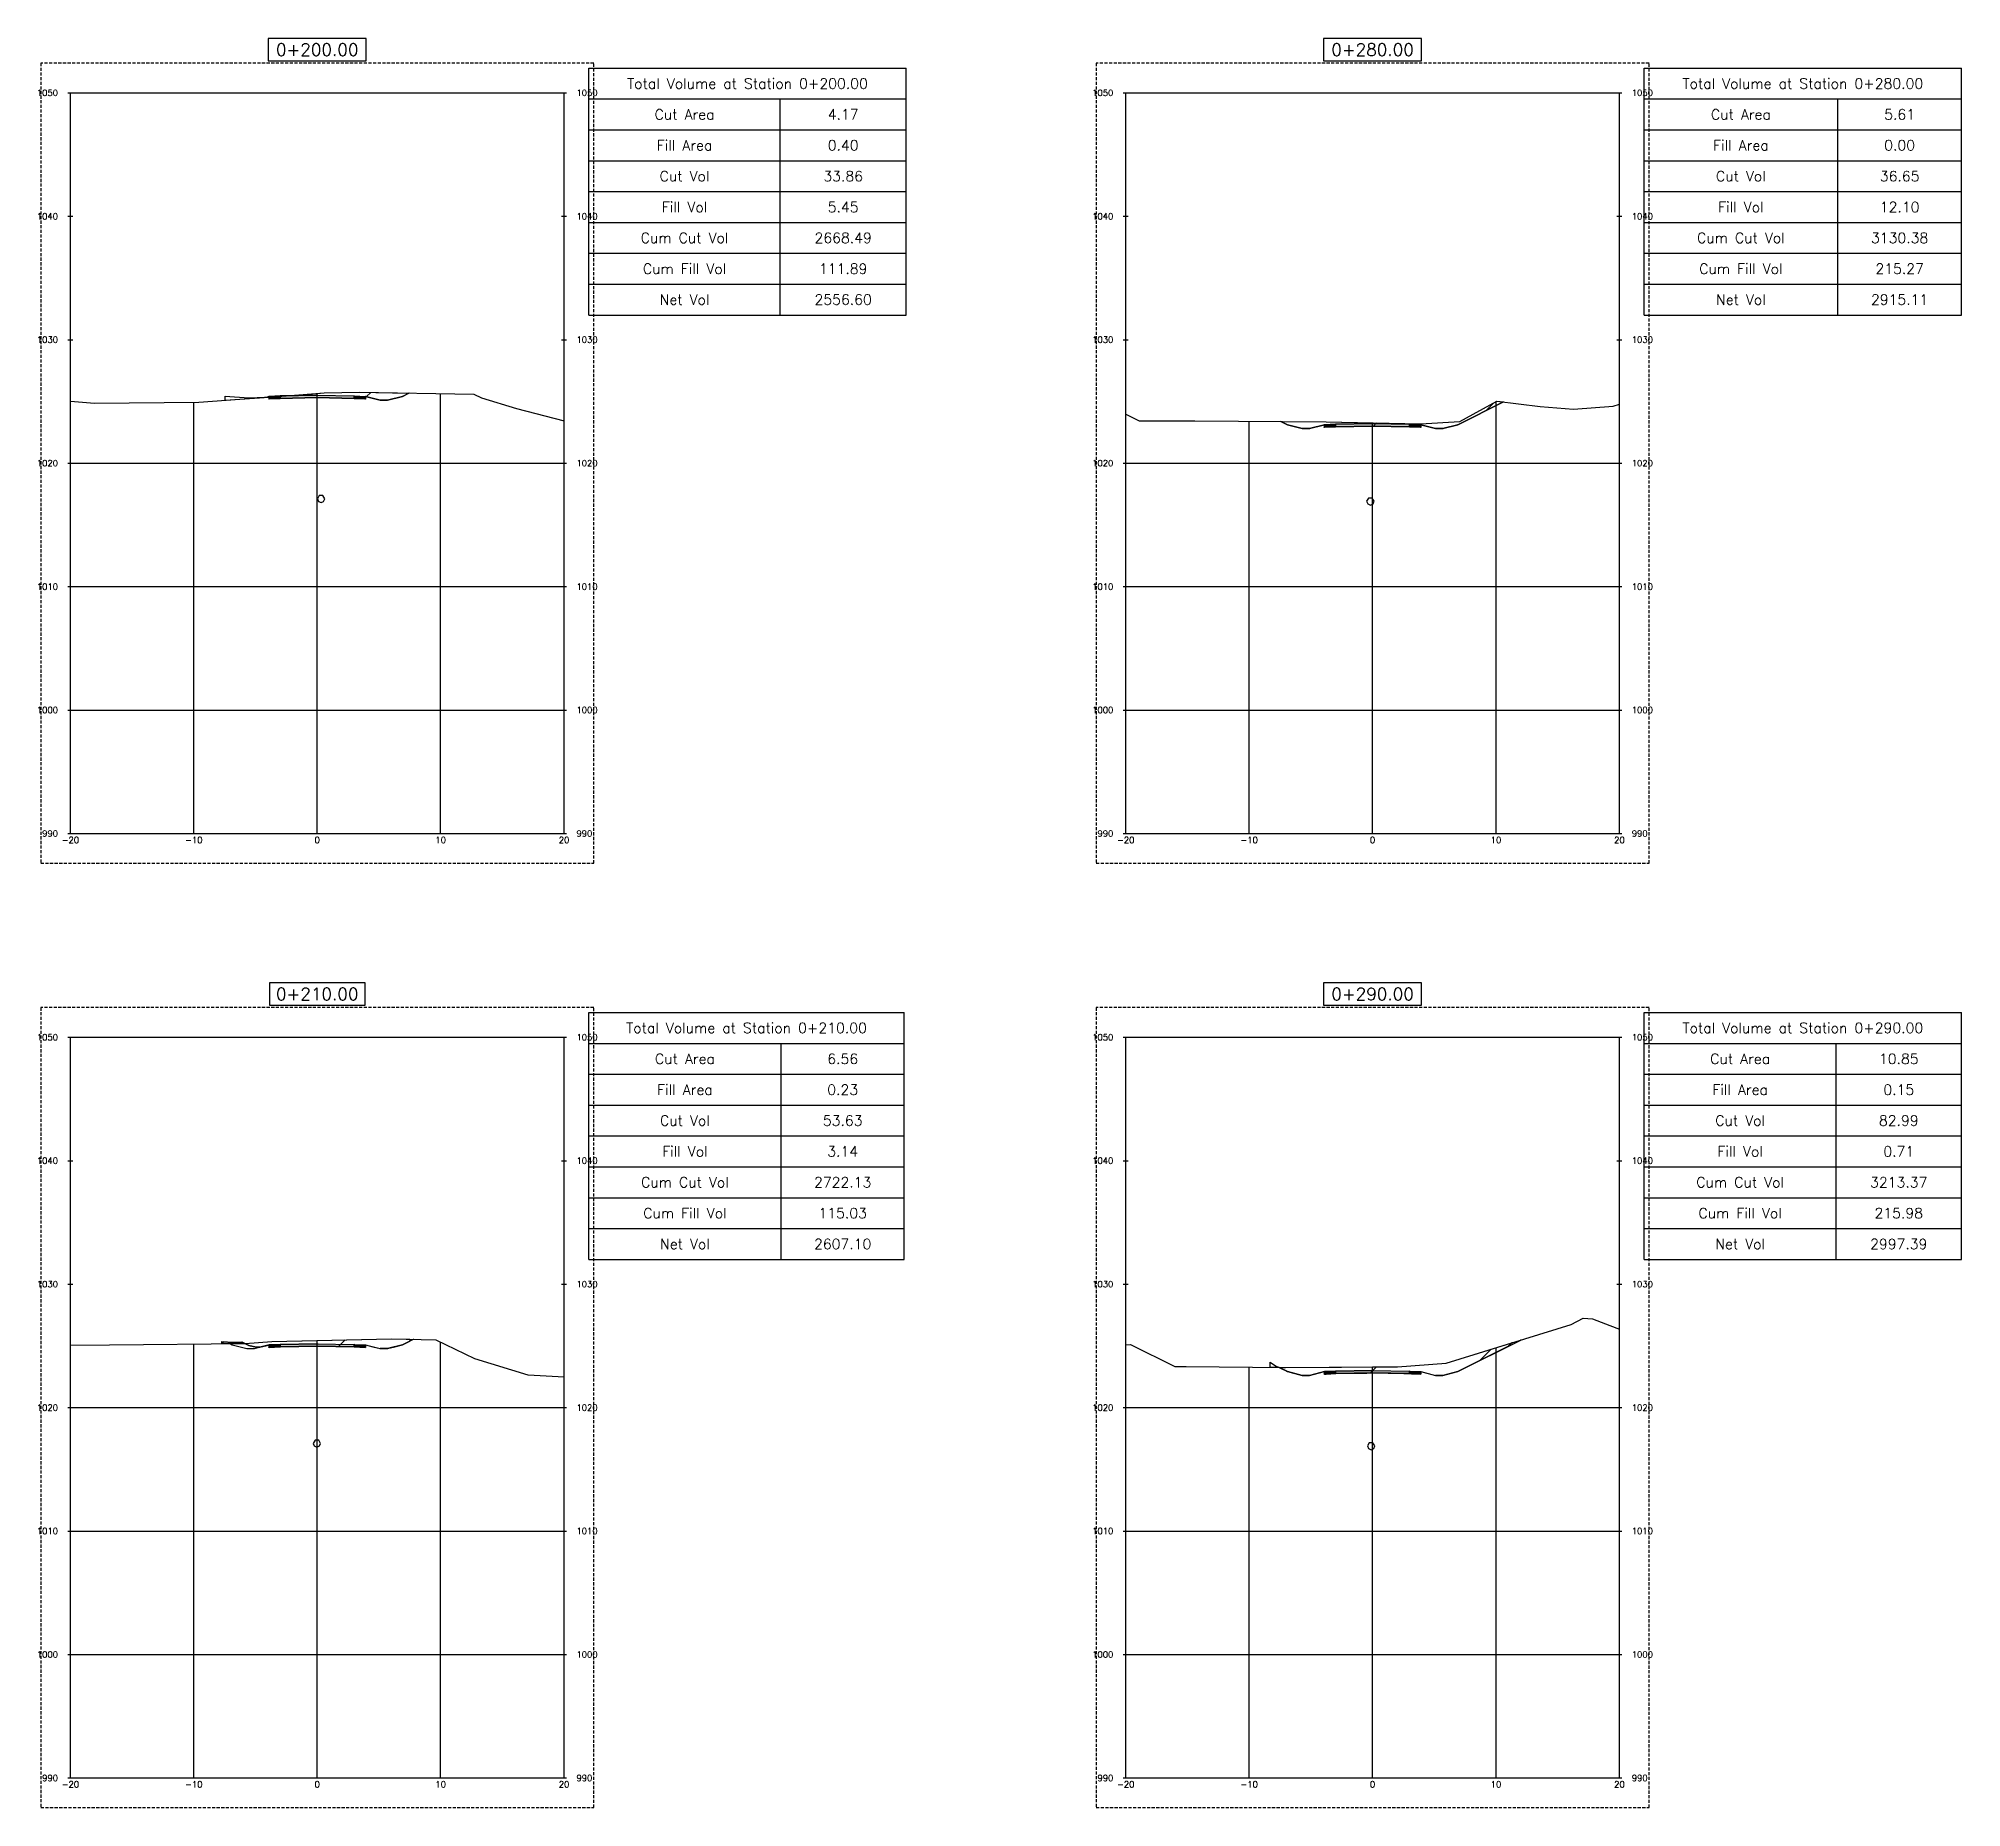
# Model space of a CAD drawing. Header units: metres. Extents: x 517023 to 519141, y 3924953 to 3927827.
# Drawn here: x 518396.4 to 518552.2, y 3925511.7 to 3925655 of the extents above; entities that cross this region are included whole.
import ezdxf

# ---------------------------------------------------------------- set-up
doc = ezdxf.new("R2010")
doc.units = ezdxf.units.M
doc.linetypes.add('DASHED2', pattern=[0.375, 0.25, -0.125])
for name, color, linetype in [('C-ANNO-TABL', 1, 'Continuous'), ('C-ANNO-TABL-TEXT', 150, 'Continuous'), ('C-ANNO-TABL-TITL', 150, 'Continuous'), ('C-ANNO-TABL-TTBL', 5, 'Continuous'), ('C-ROAD-CORR', 5, 'Continuous'), ('C-ROAD-CORR-PATT', 150, 'Continuous'), ('C-ROAD-LINK', 150, 'Continuous'), ('C-ROAD-MARK', 212, 'Continuous'), ('C-ROAD-PROF-TTLB', 5, 'Continuous'), ('C-ROAD-SECT', 7, 'Continuous'), ('C-ROAD-SECT-GRID', 7, 'Continuous'), ('C-ROAD-SECT-TEXT', 92, 'Continuous'), ('C-ROAD-SECT-TICK', 7, 'Continuous'), ('C-ROAD-SECT-TITL', 92, 'Continuous'), ('C-ROAD-SHAP', 32, 'Continuous'), ('C-ROAD-SHAP-PATT', 7, 'Continuous'), ('C-STRM-PIPE', 170, 'Continuous')]:
    doc.layers.add(name, color=color, linetype=linetype)
doc.layers.add('C-ROAD-SECT-BUFR', color=6, linetype='DASHED2', plot=False)
doc.styles.get("Standard").update_dxf_attribs({"font": 'simplex.shx'})

msp = doc.modelspace()

# ---------------------------------------------------------------- hatches: boundary and pattern name
at = {"layer": 'C-ROAD-CORR-PATT', "linetype": 'Continuous', "lineweight": -3}
h = msp.add_hatch(dxfattribs=at)
h.set_pattern_fill('ANSI31', color=3, scale=1.75, style=0)
h.set_pattern_definition([(45, (518414.762, 3925625.9774), (-3.929, 3.929), [])])
h.paths.add_polyline_path([(518414.76, 3925625.98), (518415.07, 3925626.05), (518415.07, 3925626)])
h.paths.add_polyline_path([(518411.52, 3925625.74), (518411.52, 3925626.06), (518413.44, 3925625.93), (518414.76, 3925625.98)])
h = msp.add_hatch(dxfattribs=at)
h.set_pattern_fill('ANSI31', color=1, scale=1.75, style=0)
h.set_pattern_definition([(45, (518415.071, 3925626), (-3.9289, 3.9289), [])])
h.paths.add_polyline_path([(518415.07, 3925626), (518419.54, 3925626.33), (518422.4, 3925626.39), (518426.4, 3925626.32), (518425.87, 3925626.05), (518424.67, 3925625.75), (518424.07, 3925625.75), (518422.87, 3925626.05), (518422.87, 3925625.85), (518421.97, 3925625.89), (518418.97, 3925625.95), (518415.97, 3925625.89), (518415.07, 3925625.85)])
h = msp.add_hatch(dxfattribs=at)
h.set_pattern_fill('ANSI31', color=1, scale=1.75, style=0)
h.set_pattern_definition([(45, (518497.05, 3925624.01), (-3.9289, 3.9289), [])])
h.paths.add_polyline_path([(518497.05, 3925624.01), (518500.71, 3925623.98), (518508.35, 3925623.82), (518511.54, 3925624.02), (518514.53, 3925625.67), (518515.07, 3925625.6), (518511.37, 3925623.75), (518510.17, 3925623.45), (518509.57, 3925623.45), (518508.37, 3925623.75), (518508.37, 3925623.55), (518507.47, 3925623.59), (518504.47, 3925623.65), (518501.47, 3925623.59), (518500.57, 3925623.55), (518500.57, 3925623.75), (518499.37, 3925623.45), (518498.77, 3925623.45), (518497.57, 3925623.75)])
h = msp.add_hatch(dxfattribs=at)
h.set_pattern_fill('ANSI31', color=3, scale=1.75, style=0)
h.set_pattern_definition([(45, (518411.2424, 3925549.3186), (-3.929, 3.929), [])])
h.paths.add_polyline_path([(518411.24, 3925549.32), (518411.24, 3925549.5), (518412.2, 3925549.43), (518412.86, 3925549.46), (518413.1, 3925549.34)])
h = msp.add_hatch(dxfattribs=at)
h.set_pattern_fill('ANSI31', color=1, scale=1.75, style=0)
h.set_pattern_definition([(45, (518413.102, 3925549.336), (-3.9289, 3.9289), [])])
h.paths.add_polyline_path([(518413.1, 3925549.34), (518413.12, 3925549.34), (518415.29, 3925549.5), (518425, 3925549.7), (518426.46, 3925549.67), (518426.46, 3925549.51), (518425.87, 3925549.22), (518424.67, 3925548.92), (518424.07, 3925548.92), (518423.47, 3925549.07), (518422.87, 3925549.22), (518422.87, 3925549.12), (518422.87, 3925549.02), (518421.97, 3925549.05), (518418.97, 3925549.11), (518415.97, 3925549.05), (518415.52, 3925549.04), (518415.07, 3925549.02), (518415.07, 3925549.12), (518415.07, 3925549.22), (518414.32, 3925549.03), (518414.02, 3925549.03), (518413.42, 3925549.18)])
h = msp.add_hatch(dxfattribs=at)
h.set_pattern_fill('ANSI31', color=3, scale=1.75, style=0)
h.set_pattern_definition([(45, (518515.7407, 3925549.379), (-3.9289, 3.9289), [])])
h.paths.add_polyline_path([(518515.74, 3925549.38), (518515.79, 3925549.42), (518515.79, 3925549.39)])
h.paths.add_polyline_path([(518496.17, 3925547.4), (518496.17, 3925547.83), (518496.61, 3925547.53), (518496.89, 3925547.39)])
h = msp.add_hatch(dxfattribs=at)
h.set_pattern_fill('ANSI31', color=1, scale=1.75, style=0)
h.set_pattern_definition([(45, (518496.8934, 3925547.393), (-3.9289, 3.9289), [])])
h.paths.add_polyline_path([(518496.89, 3925547.39), (518497.42, 3925547.39), (518506.49, 3925547.45), (518510.44, 3925547.73), (518515.74, 3925549.38), (518515.43, 3925549.08), (518511.37, 3925547.05), (518510.17, 3925546.75), (518509.57, 3925546.75), (518508.56, 3925547.01), (518508.37, 3925547.05), (518508.37, 3925546.85), (518507.47, 3925546.89), (518504.47, 3925546.95), (518501.47, 3925546.89), (518500.71, 3925546.86), (518500.57, 3925546.85), (518500.57, 3925547.05), (518499.37, 3925546.75), (518498.77, 3925546.75), (518497.57, 3925547.05)])
at = {"layer": 'C-ROAD-SHAP-PATT', "linetype": 'Continuous', "lineweight": -3}
for points in [[(518415.97, 3925626.09), (518415.07, 3925626.05), (518415.07, 3925625.85), (518415.97, 3925625.89)], [(518418.97, 3925626.15), (518415.97, 3925626.09), (518415.97, 3925625.89), (518418.97, 3925625.95)], [(518418.97, 3925626.15), (518421.97, 3925626.09), (518421.97, 3925625.89), (518418.97, 3925625.95)], [(518421.97, 3925626.09), (518422.87, 3925626.05), (518422.87, 3925625.85), (518421.97, 3925625.89)], [(518501.47, 3925623.79), (518500.57, 3925623.75), (518500.57, 3925623.55), (518501.47, 3925623.59)], [(518504.47, 3925623.85), (518501.47, 3925623.79), (518501.47, 3925623.59), (518504.47, 3925623.65)], [(518504.47, 3925623.85), (518507.47, 3925623.79), (518507.47, 3925623.59), (518504.47, 3925623.65)], [(518507.47, 3925623.79), (518508.37, 3925623.75), (518508.37, 3925623.55), (518507.47, 3925623.59)], [(518418.97, 3925549.31), (518415.97, 3925549.25), (518415.97, 3925549.05), (518418.97, 3925549.11)], [(518418.97, 3925549.31), (518421.97, 3925549.25), (518421.97, 3925549.05), (518418.97, 3925549.11)], [(518415.97, 3925549.25), (518415.07, 3925549.22), (518415.07, 3925549.02), (518415.97, 3925549.05)], [(518421.97, 3925549.25), (518422.87, 3925549.22), (518422.87, 3925549.02), (518421.97, 3925549.05)], [(518501.47, 3925547.09), (518500.57, 3925547.05), (518500.57, 3925546.85), (518501.47, 3925546.89)], [(518504.47, 3925547.15), (518501.47, 3925547.09), (518501.47, 3925546.89), (518504.47, 3925546.95)], [(518504.47, 3925547.15), (518507.47, 3925547.09), (518507.47, 3925546.89), (518504.47, 3925546.95)], [(518507.47, 3925547.09), (518508.37, 3925547.05), (518508.37, 3925546.85), (518507.47, 3925546.89)]]:
    msp.add_hatch(color=7, dxfattribs=at).paths.add_polyline_path(points)

# ---------------------------------------------------------------- linework, layer by layer
at = {"layer": 'C-ANNO-TABL', "color": 1, "linetype": 'Continuous', "lineweight": -3}
for p, q in [((518440.97, 3925650.14), (518466.69, 3925650.14)), ((518456.48, 3925632.64), (518456.48, 3925650.14)), ((518526.47, 3925650.14), (518552.19, 3925650.14)), ((518542.15, 3925632.64), (518542.15, 3925650.14)), ((518440.97, 3925647.64), (518466.69, 3925647.64)), ((518526.47, 3925647.64), (518552.19, 3925647.64)), ((518440.97, 3925645.14), (518466.69, 3925645.14)), ((518526.47, 3925645.14), (518552.19, 3925645.14)), ((518440.97, 3925642.64), (518466.69, 3925642.64)), ((518526.47, 3925642.64), (518552.19, 3925642.64)), ((518440.97, 3925640.14), (518466.69, 3925640.14)), ((518526.47, 3925640.14), (518552.19, 3925640.14)), ((518440.97, 3925637.64), (518466.69, 3925637.64)), ((518526.47, 3925637.64), (518552.19, 3925637.64)), ((518440.97, 3925635.14), (518466.69, 3925635.14)), ((518526.47, 3925635.14), (518552.19, 3925635.14)), ((518440.97, 3925573.64), (518466.53, 3925573.64)), ((518456.55, 3925556.14), (518456.55, 3925573.64)), ((518526.47, 3925573.64), (518552.19, 3925573.64)), ((518542.02, 3925556.14), (518542.02, 3925573.64)), ((518440.97, 3925571.14), (518466.53, 3925571.14)), ((518526.47, 3925571.14), (518552.19, 3925571.14)), ((518440.97, 3925568.64), (518466.53, 3925568.64)), ((518526.47, 3925568.64), (518552.19, 3925568.64)), ((518440.97, 3925566.14), (518466.53, 3925566.14)), ((518526.47, 3925566.14), (518552.19, 3925566.14)), ((518440.97, 3925563.64), (518466.53, 3925563.64)), ((518526.47, 3925563.64), (518552.19, 3925563.64)), ((518440.97, 3925561.14), (518466.53, 3925561.14)), ((518526.47, 3925561.14), (518552.19, 3925561.14)), ((518440.97, 3925558.64), (518466.53, 3925558.64)), ((518526.47, 3925558.64), (518552.19, 3925558.64))]:
    msp.add_line(p, q, dxfattribs=at)
at = {"layer": 'C-ANNO-TABL-TTBL', "color": 5, "linetype": 'Continuous', "lineweight": -3}
for p, q in [((518440.97, 3925652.64), (518466.69, 3925652.64)), ((518440.97, 3925632.64), (518440.97, 3925652.64)), ((518466.69, 3925632.64), (518466.69, 3925652.64)), ((518526.47, 3925652.64), (518552.19, 3925652.64)), ((518526.47, 3925632.64), (518526.47, 3925652.64)), ((518552.19, 3925632.64), (518552.19, 3925652.64)), ((518440.97, 3925632.64), (518466.69, 3925632.64)), ((518526.47, 3925632.64), (518552.19, 3925632.64)), ((518440.97, 3925576.14), (518466.53, 3925576.14)), ((518440.97, 3925556.14), (518440.97, 3925576.14)), ((518466.53, 3925556.14), (518466.53, 3925576.14)), ((518526.47, 3925576.14), (518552.19, 3925576.14)), ((518526.47, 3925556.14), (518526.47, 3925576.14)), ((518552.19, 3925556.14), (518552.19, 3925576.14)), ((518440.97, 3925556.14), (518466.53, 3925556.14)), ((518526.47, 3925556.14), (518552.19, 3925556.14))]:
    msp.add_line(p, q, dxfattribs=at)
at = {"layer": 'C-ROAD-CORR', "color": 3, "linetype": 'Continuous', "lineweight": -3}
for p, q in [((518411.52, 3925625.74), (518411.52, 3925626.06)), ((518411.52, 3925626.06), (518413.44, 3925625.93)), ((518411.52, 3925625.74), (518415.07, 3925626)), ((518413.44, 3925625.93), (518414.76, 3925625.98)), ((518414.76, 3925625.98), (518415.07, 3925626.05)), ((518415.07, 3925626.05), (518415.07, 3925626)), ((518411.24, 3925549.32), (518411.24, 3925549.5)), ((518411.24, 3925549.5), (518412.2, 3925549.43)), ((518413.1, 3925549.34), (518411.24, 3925549.32)), ((518412.2, 3925549.43), (518412.86, 3925549.46)), ((518412.86, 3925549.46), (518413.1, 3925549.34)), ((518515.74, 3925549.38), (518515.79, 3925549.42)), ((518515.79, 3925549.39), (518515.74, 3925549.38)), ((518515.79, 3925549.42), (518515.79, 3925549.39)), ((518496.17, 3925547.4), (518496.17, 3925547.83)), ((518496.17, 3925547.83), (518496.61, 3925547.53)), ((518496.89, 3925547.39), (518496.17, 3925547.4)), ((518496.61, 3925547.53), (518496.89, 3925547.39))]:
    msp.add_line(p, q, dxfattribs=at)
at = {"layer": 'C-ROAD-CORR', "color": 1, "linetype": 'Continuous', "lineweight": -3}
for p, q in [((518415.07, 3925626), (518419.54, 3925626.33)), ((518415.07, 3925625.85), (518415.07, 3925626)), ((518415.97, 3925625.89), (518415.07, 3925625.85)), ((518418.97, 3925625.95), (518415.97, 3925625.89)), ((518421.97, 3925625.89), (518418.97, 3925625.95)), ((518419.54, 3925626.33), (518422.4, 3925626.39)), ((518422.87, 3925625.85), (518421.97, 3925625.89)), ((518422.4, 3925626.39), (518426.4, 3925626.32)), ((518424.07, 3925625.75), (518422.87, 3925626.05)), ((518422.87, 3925626.05), (518422.87, 3925625.85)), ((518424.67, 3925625.75), (518424.07, 3925625.75)), ((518425.87, 3925626.05), (518424.67, 3925625.75)), ((518426.4, 3925626.32), (518425.87, 3925626.05)), ((518511.54, 3925624.02), (518514.53, 3925625.67)), ((518514.53, 3925625.67), (518515.07, 3925625.6)), ((518515.07, 3925625.6), (518511.37, 3925623.75)), ((518497.05, 3925624.01), (518500.71, 3925623.98)), ((518497.57, 3925623.75), (518497.05, 3925624.01)), ((518498.77, 3925623.45), (518497.57, 3925623.75)), ((518499.37, 3925623.45), (518498.77, 3925623.45)), ((518500.57, 3925623.75), (518499.37, 3925623.45)), ((518500.57, 3925623.55), (518500.57, 3925623.75)), ((518501.47, 3925623.59), (518500.57, 3925623.55)), ((518500.71, 3925623.98), (518508.35, 3925623.82)), ((518504.47, 3925623.65), (518501.47, 3925623.59)), ((518507.47, 3925623.59), (518504.47, 3925623.65)), ((518508.37, 3925623.55), (518507.47, 3925623.59)), ((518508.35, 3925623.82), (518511.54, 3925624.02)), ((518509.57, 3925623.45), (518508.37, 3925623.75)), ((518508.37, 3925623.75), (518508.37, 3925623.55)), ((518510.17, 3925623.45), (518509.57, 3925623.45)), ((518511.37, 3925623.75), (518510.17, 3925623.45)), ((518413.1, 3925549.34), (518413.12, 3925549.34)), ((518413.42, 3925549.18), (518413.1, 3925549.34)), ((518413.12, 3925549.34), (518415.29, 3925549.5)), ((518415.29, 3925549.5), (518425, 3925549.7)), ((518425, 3925549.7), (518426.46, 3925549.67)), ((518426.46, 3925549.51), (518425.87, 3925549.22)), ((518426.46, 3925549.67), (518426.46, 3925549.51)), ((518510.44, 3925547.73), (518515.74, 3925549.38)), ((518515.74, 3925549.38), (518515.43, 3925549.08)), ((518414.02, 3925549.03), (518413.42, 3925549.18)), ((518414.32, 3925549.03), (518414.02, 3925549.03)), ((518415.07, 3925549.22), (518414.32, 3925549.03)), ((518415.07, 3925549.12), (518415.07, 3925549.22)), ((518415.07, 3925549.02), (518415.07, 3925549.12)), ((518415.07, 3925549.02), (518415.97, 3925549.05)), ((518418.97, 3925549.11), (518415.97, 3925549.05)), ((518421.97, 3925549.05), (518418.97, 3925549.11)), ((518422.87, 3925549.02), (518421.97, 3925549.05)), ((518422.87, 3925549.22), (518424.07, 3925548.92)), ((518422.87, 3925549.22), (518422.87, 3925549.12)), ((518422.87, 3925549.12), (518422.87, 3925549.02)), ((518424.67, 3925548.92), (518424.07, 3925548.92)), ((518425.87, 3925549.22), (518424.67, 3925548.92)), ((518506.49, 3925547.45), (518510.44, 3925547.73)), ((518515.43, 3925549.08), (518511.37, 3925547.05)), ((518496.89, 3925547.39), (518497.42, 3925547.39)), ((518497.57, 3925547.05), (518496.89, 3925547.39)), ((518497.42, 3925547.39), (518506.49, 3925547.45)), ((518498.77, 3925546.75), (518497.57, 3925547.05)), ((518499.37, 3925546.75), (518498.77, 3925546.75)), ((518500.57, 3925547.05), (518499.37, 3925546.75)), ((518500.57, 3925546.85), (518500.57, 3925547.05)), ((518500.57, 3925546.85), (518501.47, 3925546.89)), ((518504.47, 3925546.95), (518501.47, 3925546.89)), ((518507.47, 3925546.89), (518504.47, 3925546.95)), ((518508.37, 3925546.85), (518507.47, 3925546.89)), ((518508.37, 3925547.05), (518509.57, 3925546.75)), ((518508.37, 3925547.05), (518508.37, 3925546.85)), ((518510.17, 3925546.75), (518509.57, 3925546.75)), ((518511.37, 3925547.05), (518510.17, 3925546.75))]:
    msp.add_line(p, q, dxfattribs=at)
at = {"layer": 'C-ROAD-LINK', "color": 150, "linetype": 'Continuous', "lineweight": -3}
for p, q in [((518414.76, 3925625.98), (518415.07, 3925626.05)), ((518415.07, 3925626.05), (518415.97, 3925626.09)), ((518415.07, 3925626.05), (518415.07, 3925625.85)), ((518415.07, 3925625.85), (518415.97, 3925625.89)), ((518415.97, 3925626.09), (518418.97, 3925626.15)), ((518415.97, 3925626.09), (518415.97, 3925625.89)), ((518415.97, 3925625.89), (518415.97, 3925626.09)), ((518415.97, 3925625.89), (518418.97, 3925625.95)), ((518418.97, 3925626.15), (518421.97, 3925626.09)), ((518418.97, 3925625.95), (518418.97, 3925626.15)), ((518418.97, 3925625.95), (518421.97, 3925625.89)), ((518421.97, 3925626.09), (518421.97, 3925625.89)), ((518421.97, 3925626.09), (518422.87, 3925626.05)), ((518421.97, 3925625.89), (518421.97, 3925626.09)), ((518421.97, 3925625.89), (518422.87, 3925625.85)), ((518422.87, 3925626.05), (518422.87, 3925625.85)), ((518422.87, 3925626.05), (518424.07, 3925625.75)), ((518424.07, 3925625.75), (518424.67, 3925625.75)), ((518424.67, 3925625.75), (518425.87, 3925626.05)), ((518425.87, 3925626.05), (518426.4, 3925626.32)), ((518511.37, 3925623.75), (518515.07, 3925625.6)), ((518497.05, 3925624.01), (518497.57, 3925623.75)), ((518497.57, 3925623.75), (518498.77, 3925623.45)), ((518498.77, 3925623.45), (518499.37, 3925623.45)), ((518499.37, 3925623.45), (518500.57, 3925623.75)), ((518500.57, 3925623.75), (518501.47, 3925623.79)), ((518500.57, 3925623.75), (518500.57, 3925623.55)), ((518500.57, 3925623.55), (518501.47, 3925623.59)), ((518501.47, 3925623.79), (518504.47, 3925623.85)), ((518501.47, 3925623.79), (518501.47, 3925623.59)), ((518501.47, 3925623.59), (518501.47, 3925623.79)), ((518501.47, 3925623.59), (518504.47, 3925623.65)), ((518504.47, 3925623.85), (518507.47, 3925623.79)), ((518504.47, 3925623.65), (518504.47, 3925623.85)), ((518504.47, 3925623.65), (518507.47, 3925623.59)), ((518507.47, 3925623.79), (518507.47, 3925623.59)), ((518507.47, 3925623.79), (518508.37, 3925623.75)), ((518507.47, 3925623.59), (518507.47, 3925623.79)), ((518507.47, 3925623.59), (518508.37, 3925623.55)), ((518508.37, 3925623.75), (518508.37, 3925623.55)), ((518508.37, 3925623.75), (518509.57, 3925623.45)), ((518509.57, 3925623.45), (518510.17, 3925623.45)), ((518510.17, 3925623.45), (518511.37, 3925623.75)), ((518411.86, 3925549.32), (518412.07, 3925549.22)), ((518415.97, 3925549.25), (518418.97, 3925549.31)), ((518418.97, 3925549.31), (518421.97, 3925549.25)), ((518418.97, 3925549.11), (518418.97, 3925549.31)), ((518425.87, 3925549.22), (518426.77, 3925549.67)), ((518511.37, 3925547.05), (518516.48, 3925549.61)), ((518412.07, 3925549.22), (518413.27, 3925548.92)), ((518413.27, 3925548.92), (518413.87, 3925548.92)), ((518413.87, 3925548.92), (518415.07, 3925549.22)), ((518415.07, 3925549.22), (518415.97, 3925549.25)), ((518415.07, 3925549.22), (518415.07, 3925549.02)), ((518415.07, 3925549.02), (518415.97, 3925549.05)), ((518415.97, 3925549.25), (518415.97, 3925549.05)), ((518415.97, 3925549.05), (518415.97, 3925549.25)), ((518415.97, 3925549.05), (518418.97, 3925549.11)), ((518418.97, 3925549.11), (518421.97, 3925549.05)), ((518421.97, 3925549.25), (518421.97, 3925549.05)), ((518421.97, 3925549.25), (518422.87, 3925549.22)), ((518421.97, 3925549.05), (518421.97, 3925549.25)), ((518421.97, 3925549.05), (518422.87, 3925549.02)), ((518422.87, 3925549.22), (518422.87, 3925549.02)), ((518422.87, 3925549.22), (518424.07, 3925548.92)), ((518424.07, 3925548.92), (518424.67, 3925548.92)), ((518424.67, 3925548.92), (518425.87, 3925549.22)), ((518496.89, 3925547.39), (518497.57, 3925547.05)), ((518497.57, 3925547.05), (518498.77, 3925546.75)), ((518498.77, 3925546.75), (518499.37, 3925546.75)), ((518499.37, 3925546.75), (518500.57, 3925547.05)), ((518500.57, 3925547.05), (518501.47, 3925547.09)), ((518500.57, 3925547.05), (518500.57, 3925546.85)), ((518500.57, 3925546.85), (518501.47, 3925546.89)), ((518501.47, 3925547.09), (518504.47, 3925547.15)), ((518501.47, 3925547.09), (518501.47, 3925546.89)), ((518501.47, 3925546.89), (518501.47, 3925547.09)), ((518501.47, 3925546.89), (518504.47, 3925546.95)), ((518504.47, 3925547.15), (518507.47, 3925547.09)), ((518504.47, 3925546.95), (518504.47, 3925547.15)), ((518504.47, 3925546.95), (518507.47, 3925546.89)), ((518507.47, 3925547.09), (518507.47, 3925546.89)), ((518507.47, 3925547.09), (518508.37, 3925547.05)), ((518507.47, 3925546.89), (518507.47, 3925547.09)), ((518507.47, 3925546.89), (518508.37, 3925546.85)), ((518508.37, 3925547.05), (518508.37, 3925546.85)), ((518508.37, 3925547.05), (518509.57, 3925546.75)), ((518509.57, 3925546.75), (518510.17, 3925546.75)), ((518510.17, 3925546.75), (518511.37, 3925547.05))]:
    msp.add_line(p, q, dxfattribs=at)
at = {"layer": 'C-ROAD-MARK', "color": 212, "linetype": 'Continuous', "lineweight": -3}
for centre in [(518414.76, 3925625.98), (518415.07, 3925626.05), (518415.07, 3925625.85), (518415.97, 3925626.09), (518415.97, 3925625.89), (518418.97, 3925626.15), (518418.97, 3925625.95), (518421.97, 3925626.09), (518421.97, 3925625.89), (518422.87, 3925626.05), (518422.87, 3925625.85), (518424.07, 3925625.75), (518424.67, 3925625.75), (518425.87, 3925626.05), (518426.4, 3925626.32), (518515.07, 3925625.6), (518497.05, 3925624.01), (518497.57, 3925623.75), (518498.77, 3925623.45), (518499.37, 3925623.45), (518500.57, 3925623.75), (518500.57, 3925623.55), (518501.47, 3925623.79), (518501.47, 3925623.59), (518504.47, 3925623.85), (518504.47, 3925623.65), (518507.47, 3925623.79), (518507.47, 3925623.59), (518508.37, 3925623.75), (518508.37, 3925623.55), (518509.57, 3925623.45), (518510.17, 3925623.45), (518511.37, 3925623.75), (518411.86, 3925549.32), (518415.97, 3925549.25), (518418.97, 3925549.31), (518421.97, 3925549.25), (518426.77, 3925549.67), (518516.48, 3925549.61), (518412.07, 3925549.22), (518413.27, 3925548.92), (518413.87, 3925548.92), (518415.07, 3925549.22), (518415.07, 3925549.02), (518415.97, 3925549.05), (518418.97, 3925549.11), (518421.97, 3925549.05), (518422.87, 3925549.22), (518422.87, 3925549.02), (518424.07, 3925548.92), (518424.67, 3925548.92), (518425.87, 3925549.22), (518496.89, 3925547.39), (518497.57, 3925547.05), (518498.77, 3925546.75), (518499.37, 3925546.75), (518500.57, 3925547.05), (518500.57, 3925546.85), (518501.47, 3925547.09), (518501.47, 3925546.89), (518504.47, 3925547.15), (518504.47, 3925546.95), (518507.47, 3925547.09), (518507.47, 3925546.89), (518508.37, 3925547.05), (518508.37, 3925546.85), (518509.57, 3925546.75), (518510.17, 3925546.75), (518511.37, 3925547.05)]:
    msp.add_circle(centre, 0.015, dxfattribs=at)
at = {"layer": 'C-ROAD-PROF-TTLB', "color": 5, "linetype": 'Continuous', "lineweight": -3}
for p, q in [((518398.97, 3925590.64), (518398.97, 3925650.64)), ((518398.97, 3925650.64), (518438.97, 3925650.64)), ((518438.97, 3925590.64), (518438.97, 3925650.64)), ((518484.47, 3925590.64), (518484.47, 3925650.64)), ((518484.47, 3925650.64), (518524.47, 3925650.64)), ((518524.47, 3925590.64), (518524.47, 3925650.64)), ((518398.97, 3925590.64), (518438.97, 3925590.64)), ((518484.47, 3925590.64), (518524.47, 3925590.64)), ((518398.97, 3925514.14), (518398.97, 3925574.14)), ((518398.97, 3925574.14), (518438.97, 3925574.14)), ((518438.97, 3925514.14), (518438.97, 3925574.14)), ((518484.47, 3925514.14), (518484.47, 3925574.14)), ((518484.47, 3925574.14), (518524.47, 3925574.14)), ((518524.47, 3925514.14), (518524.47, 3925574.14)), ((518398.97, 3925514.14), (518438.97, 3925514.14)), ((518484.47, 3925514.14), (518524.47, 3925514.14))]:
    msp.add_line(p, q, dxfattribs=at)
at = {"layer": 'C-ROAD-SECT', "color": 7, "linetype": 'Continuous', "lineweight": -3}
for points in [[(518398.97, 3925625.65), (518400.92, 3925625.5), (518409.38, 3925625.58), (518418.97, 3925626.29), (518419.54, 3925626.33), (518422.4, 3925626.39), (518431.65, 3925626.23), (518432.27, 3925625.92), (518435.11, 3925625.06), (518438.97, 3925624.08)], [(518411.52, 3925626.06), (518413.44, 3925625.93), (518414.76, 3925625.98), (518415.07, 3925626.05), (518415.07, 3925625.85), (518415.97, 3925625.89), (518418.97, 3925625.95), (518421.97, 3925625.89), (518422.87, 3925625.85), (518422.87, 3925626.05), (518424.07, 3925625.75), (518424.67, 3925625.75), (518425.87, 3925626.05), (518426.4, 3925626.32)], [(518484.47, 3925624.61), (518485.55, 3925624.07), (518490.08, 3925624.07), (518500.71, 3925623.98), (518504.47, 3925623.9), (518508.35, 3925623.82), (518511.54, 3925624.02), (518514.53, 3925625.67), (518518.04, 3925625.23), (518520.75, 3925625.02), (518523.95, 3925625.26), (518524.47, 3925625.41)], [(518497.05, 3925624.01), (518497.57, 3925623.75), (518498.77, 3925623.45), (518499.37, 3925623.45), (518500.57, 3925623.75), (518500.57, 3925623.55), (518501.47, 3925623.59), (518504.47, 3925623.65), (518507.47, 3925623.59), (518508.37, 3925623.55), (518508.37, 3925623.75), (518509.57, 3925623.45), (518510.17, 3925623.45), (518511.37, 3925623.75), (518515.07, 3925625.6)], [(518484.47, 3925549.21), (518484.86, 3925549.24), (518488.44, 3925547.46), (518489.38, 3925547.46), (518497.42, 3925547.39), (518504.47, 3925547.44), (518506.49, 3925547.45), (518510.44, 3925547.73), (518520.55, 3925550.88), (518521.52, 3925551.37), (518522.28, 3925551.32), (518523.69, 3925550.78), (518524.47, 3925550.48)], [(518398.97, 3925549.2), (518402.13, 3925549.23), (518413.12, 3925549.34), (518415.29, 3925549.5), (518418.97, 3925549.57), (518425, 3925549.7), (518428.59, 3925549.63), (518431.7, 3925548.12), (518436.04, 3925546.79), (518436.06, 3925546.8), (518438.97, 3925546.64)], [(518411.24, 3925549.5), (518412.2, 3925549.43), (518412.86, 3925549.46), (518413.42, 3925549.18), (518414.02, 3925549.03), (518414.32, 3925549.03), (518414.92, 3925549.18), (518415.07, 3925549.22), (518415.07, 3925549.12), (518415.07, 3925549.02), (518415.52, 3925549.04), (518415.97, 3925549.05), (518417.47, 3925549.08), (518418.97, 3925549.11), (518420.47, 3925549.08), (518421.97, 3925549.05), (518422.42, 3925549.04), (518422.87, 3925549.02), (518422.87, 3925549.12), (518422.87, 3925549.22), (518423.47, 3925549.07), (518424.07, 3925548.92), (518424.37, 3925548.92), (518424.67, 3925548.92), (518425.27, 3925549.07), (518425.87, 3925549.22), (518426.14, 3925549.35), (518426.46, 3925549.51)], [(518496.17, 3925547.83), (518496.61, 3925547.53), (518496.95, 3925547.36), (518497.57, 3925547.05), (518497.76, 3925547.01), (518498.77, 3925546.75), (518499.28, 3925546.75), (518499.37, 3925546.75), (518499.56, 3925546.8), (518500.57, 3925547.05), (518500.57, 3925546.89), (518500.57, 3925546.85), (518500.71, 3925546.86), (518501.47, 3925546.89), (518504, 3925546.94), (518504.47, 3925546.95), (518507, 3925546.9), (518507.47, 3925546.89), (518507.61, 3925546.88), (518508.37, 3925546.85), (518508.37, 3925547.02), (518508.37, 3925547.05), (518508.56, 3925547.01), (518509.57, 3925546.75), (518510.08, 3925546.75), (518510.17, 3925546.75), (518510.36, 3925546.8), (518511.37, 3925547.05), (518514.6, 3925548.67), (518515.43, 3925549.08), (518515.79, 3925549.42)]]:
    msp.add_lwpolyline(points, dxfattribs=at)
at = {"layer": 'C-ROAD-SECT-BUFR', "color": 6, "linetype": 'DASHED2', "lineweight": -3}
for p, q in [((518441.37, 3925653.04), (518396.57, 3925653.04)), ((518396.57, 3925653.04), (518396.57, 3925588.24)), ((518441.37, 3925588.24), (518441.37, 3925653.04)), ((518526.87, 3925653.04), (518482.07, 3925653.04)), ((518482.07, 3925653.04), (518482.07, 3925588.24)), ((518526.87, 3925588.24), (518526.87, 3925653.04)), ((518396.57, 3925588.24), (518441.37, 3925588.24)), ((518482.07, 3925588.24), (518526.87, 3925588.24)), ((518441.37, 3925576.54), (518396.57, 3925576.54)), ((518396.57, 3925576.54), (518396.57, 3925511.74)), ((518441.37, 3925511.74), (518441.37, 3925576.54)), ((518526.87, 3925576.54), (518482.07, 3925576.54)), ((518482.07, 3925576.54), (518482.07, 3925511.74)), ((518526.87, 3925511.74), (518526.87, 3925576.54)), ((518396.57, 3925511.74), (518441.37, 3925511.74)), ((518482.07, 3925511.74), (518526.87, 3925511.74))]:
    msp.add_line(p, q, dxfattribs=at)
at = {"layer": 'C-ROAD-SECT-GRID', "color": 7, "linetype": 'Continuous', "lineweight": -3}
for p, q in [((518398.97, 3925590.64), (518398.97, 3925625.65)), ((518418.97, 3925590.64), (518418.97, 3925626.29)), ((518428.97, 3925590.64), (518428.97, 3925626.27)), ((518514.47, 3925590.64), (518514.47, 3925625.64)), ((518408.97, 3925590.64), (518408.97, 3925625.58)), ((518438.97, 3925590.64), (518438.97, 3925624.08)), ((518484.47, 3925590.64), (518484.47, 3925624.61)), ((518524.47, 3925590.64), (518524.47, 3925625.41)), ((518494.47, 3925590.64), (518494.47, 3925624.03)), ((518504.47, 3925590.64), (518504.47, 3925623.9)), ((518398.97, 3925620.64), (518438.97, 3925620.64)), ((518484.47, 3925620.64), (518524.47, 3925620.64)), ((518398.97, 3925610.64), (518438.97, 3925610.64)), ((518484.47, 3925610.64), (518524.47, 3925610.64)), ((518398.97, 3925600.64), (518438.97, 3925600.64)), ((518484.47, 3925600.64), (518524.47, 3925600.64)), ((518398.97, 3925590.64), (518438.97, 3925590.64)), ((518484.47, 3925590.64), (518524.47, 3925590.64)), ((518408.97, 3925514.14), (518408.97, 3925549.3)), ((518418.97, 3925514.14), (518418.97, 3925549.57)), ((518428.97, 3925514.14), (518428.97, 3925549.45)), ((518524.47, 3925514.14), (518524.47, 3925550.48)), ((518398.97, 3925514.14), (518398.97, 3925549.2)), ((518484.47, 3925514.14), (518484.47, 3925549.21)), ((518514.47, 3925514.14), (518514.47, 3925548.98)), ((518438.97, 3925514.14), (518438.97, 3925546.64)), ((518494.47, 3925514.14), (518494.47, 3925547.42)), ((518504.47, 3925514.14), (518504.47, 3925547.44)), ((518398.97, 3925544.14), (518438.97, 3925544.14)), ((518484.47, 3925544.14), (518524.47, 3925544.14)), ((518398.97, 3925534.14), (518438.97, 3925534.14)), ((518484.47, 3925534.14), (518524.47, 3925534.14)), ((518398.97, 3925524.14), (518438.97, 3925524.14)), ((518484.47, 3925524.14), (518524.47, 3925524.14)), ((518398.97, 3925514.14), (518438.97, 3925514.14)), ((518484.47, 3925514.14), (518524.47, 3925514.14))]:
    msp.add_line(p, q, dxfattribs=at)
at = {"layer": 'C-ROAD-SECT-TICK', "color": 7, "linetype": 'Continuous', "lineweight": -3}
for p, q in [((518398.77, 3925650.64), (518399.17, 3925650.64)), ((518438.77, 3925650.64), (518439.17, 3925650.64)), ((518484.27, 3925650.64), (518484.67, 3925650.64)), ((518524.27, 3925650.64), (518524.67, 3925650.64)), ((518398.77, 3925640.64), (518399.17, 3925640.64)), ((518438.77, 3925640.64), (518439.17, 3925640.64)), ((518484.27, 3925640.64), (518484.67, 3925640.64)), ((518524.27, 3925640.64), (518524.67, 3925640.64)), ((518398.77, 3925630.64), (518399.17, 3925630.64)), ((518438.77, 3925630.64), (518439.17, 3925630.64)), ((518484.27, 3925630.64), (518484.67, 3925630.64)), ((518524.27, 3925630.64), (518524.67, 3925630.64)), ((518398.77, 3925620.64), (518399.17, 3925620.64)), ((518438.77, 3925620.64), (518439.17, 3925620.64)), ((518484.27, 3925620.64), (518484.67, 3925620.64)), ((518524.27, 3925620.64), (518524.67, 3925620.64)), ((518398.77, 3925610.64), (518399.17, 3925610.64)), ((518438.77, 3925610.64), (518439.17, 3925610.64)), ((518484.27, 3925610.64), (518484.67, 3925610.64)), ((518524.27, 3925610.64), (518524.67, 3925610.64)), ((518398.77, 3925600.64), (518399.17, 3925600.64)), ((518438.77, 3925600.64), (518439.17, 3925600.64)), ((518484.27, 3925600.64), (518484.67, 3925600.64)), ((518524.27, 3925600.64), (518524.67, 3925600.64)), ((518398.77, 3925590.64), (518399.17, 3925590.64)), ((518438.77, 3925590.64), (518439.17, 3925590.64)), ((518484.27, 3925590.64), (518484.67, 3925590.64)), ((518524.27, 3925590.64), (518524.67, 3925590.64)), ((518398.77, 3925574.14), (518399.17, 3925574.14)), ((518438.77, 3925574.14), (518439.17, 3925574.14)), ((518484.27, 3925574.14), (518484.67, 3925574.14)), ((518524.27, 3925574.14), (518524.67, 3925574.14)), ((518398.77, 3925564.14), (518399.17, 3925564.14)), ((518438.77, 3925564.14), (518439.17, 3925564.14)), ((518484.27, 3925564.14), (518484.67, 3925564.14)), ((518524.27, 3925564.14), (518524.67, 3925564.14)), ((518398.77, 3925554.14), (518399.17, 3925554.14)), ((518438.77, 3925554.14), (518439.17, 3925554.14)), ((518484.27, 3925554.14), (518484.67, 3925554.14)), ((518524.27, 3925554.14), (518524.67, 3925554.14)), ((518398.77, 3925544.14), (518399.17, 3925544.14)), ((518438.77, 3925544.14), (518439.17, 3925544.14)), ((518484.27, 3925544.14), (518484.67, 3925544.14)), ((518524.27, 3925544.14), (518524.67, 3925544.14)), ((518398.77, 3925534.14), (518399.17, 3925534.14)), ((518438.77, 3925534.14), (518439.17, 3925534.14)), ((518484.27, 3925534.14), (518484.67, 3925534.14)), ((518524.27, 3925534.14), (518524.67, 3925534.14)), ((518398.77, 3925524.14), (518399.17, 3925524.14)), ((518438.77, 3925524.14), (518439.17, 3925524.14)), ((518484.27, 3925524.14), (518484.67, 3925524.14)), ((518524.27, 3925524.14), (518524.67, 3925524.14)), ((518398.77, 3925514.14), (518399.17, 3925514.14)), ((518438.77, 3925514.14), (518439.17, 3925514.14)), ((518484.27, 3925514.14), (518484.67, 3925514.14)), ((518524.27, 3925514.14), (518524.67, 3925514.14))]:
    msp.add_line(p, q, dxfattribs=at)
at = {"layer": 'C-ROAD-SECT-TITL', "color": 92, "linetype": 'Continuous', "lineweight": -3}
for points in [[(518415, 3925653.24), (518422.94, 3925653.24), (518422.94, 3925655.04), (518415, 3925655.04)], [(518500.5, 3925653.24), (518508.44, 3925653.24), (518508.44, 3925655.04), (518500.5, 3925655.04)], [(518415.09, 3925576.74), (518422.85, 3925576.74), (518422.85, 3925578.54), (518415.09, 3925578.54)], [(518500.5, 3925576.74), (518508.44, 3925576.74), (518508.44, 3925578.54), (518500.5, 3925578.54)]]:
    msp.add_3dface(points, dxfattribs=at)
at = {"layer": 'C-ROAD-SHAP', "color": 32, "linetype": 'Continuous', "lineweight": -3}
for p, q in [((518415.97, 3925626.09), (518415.07, 3925626.05)), ((518415.07, 3925626.05), (518415.07, 3925625.85)), ((518415.07, 3925625.85), (518415.97, 3925625.89)), ((518418.97, 3925626.15), (518415.97, 3925626.09)), ((518415.97, 3925626.09), (518415.97, 3925625.89)), ((518415.97, 3925625.89), (518415.97, 3925626.09)), ((518415.97, 3925625.89), (518418.97, 3925625.95)), ((518418.97, 3925626.15), (518421.97, 3925626.09)), ((518418.97, 3925625.95), (518418.97, 3925626.15)), ((518421.97, 3925625.89), (518418.97, 3925625.95)), ((518421.97, 3925626.09), (518421.97, 3925625.89)), ((518421.97, 3925626.09), (518422.87, 3925626.05)), ((518421.97, 3925625.89), (518421.97, 3925626.09)), ((518422.87, 3925625.85), (518421.97, 3925625.89)), ((518422.87, 3925626.05), (518422.87, 3925625.85)), ((518501.47, 3925623.79), (518500.57, 3925623.75)), ((518500.57, 3925623.75), (518500.57, 3925623.55)), ((518500.57, 3925623.55), (518501.47, 3925623.59)), ((518504.47, 3925623.85), (518501.47, 3925623.79)), ((518501.47, 3925623.79), (518501.47, 3925623.59)), ((518501.47, 3925623.59), (518501.47, 3925623.79)), ((518501.47, 3925623.59), (518504.47, 3925623.65)), ((518504.47, 3925623.85), (518507.47, 3925623.79)), ((518504.47, 3925623.65), (518504.47, 3925623.85)), ((518507.47, 3925623.59), (518504.47, 3925623.65)), ((518507.47, 3925623.79), (518507.47, 3925623.59)), ((518507.47, 3925623.79), (518508.37, 3925623.75)), ((518507.47, 3925623.59), (518507.47, 3925623.79)), ((518508.37, 3925623.55), (518507.47, 3925623.59)), ((518508.37, 3925623.75), (518508.37, 3925623.55)), ((518418.97, 3925549.31), (518415.97, 3925549.25)), ((518418.97, 3925549.31), (518421.97, 3925549.25)), ((518418.97, 3925549.11), (518418.97, 3925549.31)), ((518415.97, 3925549.25), (518415.07, 3925549.22)), ((518415.07, 3925549.22), (518415.07, 3925549.02)), ((518415.07, 3925549.02), (518415.97, 3925549.05)), ((518415.97, 3925549.25), (518415.97, 3925549.05)), ((518415.97, 3925549.05), (518415.97, 3925549.25)), ((518415.97, 3925549.05), (518418.97, 3925549.11)), ((518421.97, 3925549.05), (518418.97, 3925549.11)), ((518421.97, 3925549.25), (518421.97, 3925549.05)), ((518421.97, 3925549.25), (518422.87, 3925549.22)), ((518421.97, 3925549.05), (518421.97, 3925549.25)), ((518422.87, 3925549.02), (518421.97, 3925549.05)), ((518422.87, 3925549.22), (518422.87, 3925549.02)), ((518501.47, 3925547.09), (518500.57, 3925547.05)), ((518500.57, 3925547.05), (518500.57, 3925546.85)), ((518500.57, 3925546.85), (518501.47, 3925546.89)), ((518504.47, 3925547.15), (518501.47, 3925547.09)), ((518501.47, 3925547.09), (518501.47, 3925546.89)), ((518501.47, 3925546.89), (518501.47, 3925547.09)), ((518501.47, 3925546.89), (518504.47, 3925546.95)), ((518504.47, 3925547.15), (518507.47, 3925547.09)), ((518504.47, 3925546.95), (518504.47, 3925547.15)), ((518507.47, 3925546.89), (518504.47, 3925546.95)), ((518507.47, 3925547.09), (518507.47, 3925546.89)), ((518507.47, 3925547.09), (518508.37, 3925547.05)), ((518507.47, 3925546.89), (518507.47, 3925547.09)), ((518508.37, 3925546.85), (518507.47, 3925546.89)), ((518508.37, 3925547.05), (518508.37, 3925546.85))]:
    msp.add_line(p, q, dxfattribs=at)
at = {"layer": 'C-STRM-PIPE', "color": 170, "linetype": 'Continuous', "lineweight": -3}
for points in [[(518419.13, 3925618.02), (518418.98, 3925617.76)], [(518419.43, 3925618.02), (518419.13, 3925618.02)], [(518419.58, 3925617.76), (518419.43, 3925618.02)], [(518418.98, 3925617.76), (518419.07, 3925617.54)], [(518419.07, 3925617.54), (518419.28, 3925617.46)], [(518419.28, 3925617.46), (518419.49, 3925617.54)], [(518419.49, 3925617.54), (518419.58, 3925617.76)], [(518504.14, 3925617.81), (518503.99, 3925617.55)], [(518503.99, 3925617.55), (518504.08, 3925617.34)], [(518504.08, 3925617.34), (518504.29, 3925617.25)], [(518504.44, 3925617.81), (518504.14, 3925617.81)], [(518504.29, 3925617.25), (518504.51, 3925617.34)], [(518504.59, 3925617.55), (518504.44, 3925617.81)], [(518504.51, 3925617.34), (518504.59, 3925617.55)], [(518418.79, 3925541.5), (518418.64, 3925541.24)], [(518419.09, 3925541.5), (518418.79, 3925541.5)], [(518419.24, 3925541.24), (518419.09, 3925541.5)], [(518418.64, 3925541.24), (518418.73, 3925541.03)], [(518418.73, 3925541.03), (518418.94, 3925540.94)], [(518418.94, 3925540.94), (518419.15, 3925541.03)], [(518419.15, 3925541.03), (518419.24, 3925541.24)], [(518504.2, 3925541.29), (518504.05, 3925541.03)], [(518504.05, 3925541.03), (518504.14, 3925540.82)], [(518504.14, 3925540.82), (518504.35, 3925540.73)], [(518504.5, 3925541.29), (518504.2, 3925541.29)], [(518504.35, 3925540.73), (518504.56, 3925540.82)], [(518504.65, 3925541.03), (518504.5, 3925541.29)], [(518504.56, 3925540.82), (518504.65, 3925541.03)]]:
    msp.add_lwpolyline(points, dxfattribs=at)

# ---------------------------------------------------------------- texts
at = {"layer": 'C-ANNO-TABL-TEXT', "color": 150, "linetype": 'Continuous', "lineweight": -3, "char_height": 0.833, "attachment_point": 5}
for s, insert in [('4.17', (518461.58, 3925648.89)), ('5.61', (518547.17, 3925648.89)), ('0.40', (518461.58, 3925646.39)), ('0.00', (518547.17, 3925646.39)), ('33.86', (518461.58, 3925643.89)), ('36.65', (518547.17, 3925643.89)), ('5.45', (518461.58, 3925641.39)), ('12.10', (518547.17, 3925641.39)), ('2668.49', (518461.58, 3925638.89)), ('3130.38', (518547.17, 3925638.89)), ('111.89', (518461.58, 3925636.39)), ('215.27', (518547.17, 3925636.39)), ('2556.60', (518461.58, 3925633.89)), ('2915.11', (518547.17, 3925633.89)), ('6.56', (518461.54, 3925572.39)), ('10.85', (518547.1, 3925572.39)), ('0.23', (518461.54, 3925569.89)), ('0.15', (518547.1, 3925569.89)), ('53.63', (518461.54, 3925567.39)), ('82.99', (518547.1, 3925567.39)), ('3.14', (518461.54, 3925564.89)), ('0.71', (518547.1, 3925564.89)), ('2722.13', (518461.54, 3925562.39)), ('3213.37', (518547.1, 3925562.39)), ('115.03', (518461.54, 3925559.89)), ('215.98', (518547.1, 3925559.89)), ('2607.10', (518461.54, 3925557.39)), ('2997.39', (518547.1, 3925557.39))]:
    msp.add_mtext(s, dxfattribs=dict(at, insert=insert))
at = {"layer": 'C-ANNO-TABL-TITL', "color": 150, "linetype": 'Continuous', "lineweight": -3, "attachment_point": 5}
for s, insert, char_height in [('Total Volume at Station 0+200.00', (518453.83, 3925651.39), 0.8333), ('Total Volume at Station 0+280.00', (518539.33, 3925651.39), 0.8333), ('Cut Area', (518448.73, 3925648.89), 0.833), ('Cut Area', (518534.31, 3925648.89), 0.833), ('Fill Area', (518448.73, 3925646.39), 0.833), ('Fill Area', (518534.31, 3925646.39), 0.833), ('Cut Vol', (518448.73, 3925643.89), 0.833), ('Cut Vol', (518534.31, 3925643.89), 0.833), ('Fill Vol', (518448.73, 3925641.39), 0.833), ('Fill Vol', (518534.31, 3925641.39), 0.833), ('Cum Cut Vol', (518448.73, 3925638.89), 0.8333), ('Cum Cut Vol', (518534.31, 3925638.89), 0.8333), ('Cum Fill Vol', (518448.73, 3925636.39), 0.8333), ('Cum Fill Vol', (518534.31, 3925636.39), 0.8333), ('Net Vol', (518448.73, 3925633.89), 0.833), ('Net Vol', (518534.31, 3925633.89), 0.833), ('Total Volume at Station 0+210.00', (518453.75, 3925574.89), 0.8333), ('Total Volume at Station 0+290.00', (518539.33, 3925574.89), 0.8333), ('Cut Area', (518448.76, 3925572.39), 0.833), ('Cut Area', (518534.25, 3925572.39), 0.833), ('Fill Area', (518448.76, 3925569.89), 0.833), ('Fill Area', (518534.25, 3925569.89), 0.833), ('Cut Vol', (518448.76, 3925567.39), 0.833), ('Cut Vol', (518534.25, 3925567.39), 0.833), ('Fill Vol', (518448.76, 3925564.89), 0.833), ('Fill Vol', (518534.25, 3925564.89), 0.833), ('Cum Cut Vol', (518448.76, 3925562.39), 0.8333), ('Cum Cut Vol', (518534.25, 3925562.39), 0.8333), ('Cum Fill Vol', (518448.76, 3925559.89), 0.8333), ('Cum Fill Vol', (518534.25, 3925559.89), 0.8333), ('Net Vol', (518448.76, 3925557.39), 0.833), ('Net Vol', (518534.25, 3925557.39), 0.833)]:
    msp.add_mtext(s, dxfattribs=dict(at, insert=insert, char_height=char_height))
at = {"layer": 'C-ROAD-SECT-TEXT', "color": 92, "linetype": 'Continuous', "lineweight": -3, "char_height": 0.5}
for s, insert, attachment_point in [('1050', (518397.97, 3925650.64), 6), ('1050', (518439.97, 3925650.64), 4), ('1050', (518483.47, 3925650.64), 6), ('1050', (518525.47, 3925650.64), 4), ('1040', (518397.97, 3925640.64), 6), ('1040', (518439.97, 3925640.64), 4), ('1040', (518483.47, 3925640.64), 6), ('1040', (518525.47, 3925640.64), 4), ('1030', (518397.97, 3925630.64), 6), ('1030', (518439.97, 3925630.64), 4), ('1030', (518483.47, 3925630.64), 6), ('1030', (518525.47, 3925630.64), 4), ('1020', (518397.97, 3925620.64), 6), ('1020', (518439.97, 3925620.64), 4), ('1020', (518483.47, 3925620.64), 6), ('1020', (518525.47, 3925620.64), 4), ('1010', (518397.97, 3925610.64), 6), ('1010', (518439.97, 3925610.64), 4), ('1010', (518483.47, 3925610.64), 6), ('1010', (518525.47, 3925610.64), 4), ('1000', (518397.97, 3925600.64), 6), ('1000', (518439.97, 3925600.64), 4), ('1000', (518483.47, 3925600.64), 6), ('1000', (518525.47, 3925600.64), 4), ('990', (518397.97, 3925590.64), 6), ('{\\C3;-20}', (518398.97, 3925590.37), 2), ('{\\C3;-10}', (518408.97, 3925590.37), 2), ('{\\C3;0}', (518418.97, 3925590.37), 2), ('{\\C3;10}', (518428.97, 3925590.37), 2), ('{\\C3;20}', (518438.97, 3925590.37), 2), ('990', (518439.97, 3925590.64), 4), ('990', (518483.47, 3925590.64), 6), ('{\\C3;-20}', (518484.47, 3925590.37), 2), ('{\\C3;-10}', (518494.47, 3925590.37), 2), ('{\\C3;0}', (518504.47, 3925590.37), 2), ('{\\C3;10}', (518514.47, 3925590.37), 2), ('{\\C3;20}', (518524.47, 3925590.37), 2), ('990', (518525.47, 3925590.64), 4), ('1050', (518397.97, 3925574.14), 6), ('1050', (518439.97, 3925574.14), 4), ('1050', (518483.47, 3925574.14), 6), ('1050', (518525.47, 3925574.14), 4), ('1040', (518397.97, 3925564.14), 6), ('1040', (518439.97, 3925564.14), 4), ('1040', (518483.47, 3925564.14), 6), ('1040', (518525.47, 3925564.14), 4), ('1030', (518397.97, 3925554.14), 6), ('1030', (518439.97, 3925554.14), 4), ('1030', (518483.47, 3925554.14), 6), ('1030', (518525.47, 3925554.14), 4), ('1020', (518397.97, 3925544.14), 6), ('1020', (518439.97, 3925544.14), 4), ('1020', (518483.47, 3925544.14), 6), ('1020', (518525.47, 3925544.14), 4), ('1010', (518397.97, 3925534.14), 6), ('1010', (518439.97, 3925534.14), 4), ('1010', (518483.47, 3925534.14), 6), ('1010', (518525.47, 3925534.14), 4), ('1000', (518397.97, 3925524.14), 6), ('1000', (518439.97, 3925524.14), 4), ('1000', (518483.47, 3925524.14), 6), ('1000', (518525.47, 3925524.14), 4), ('990', (518397.97, 3925514.14), 6), ('{\\C3;-20}', (518398.97, 3925513.87), 2), ('{\\C3;-10}', (518408.97, 3925513.87), 2), ('{\\C3;0}', (518418.97, 3925513.87), 2), ('{\\C3;10}', (518428.97, 3925513.87), 2), ('{\\C3;20}', (518438.97, 3925513.87), 2), ('990', (518439.97, 3925514.14), 4), ('990', (518483.47, 3925514.14), 6), ('{\\C3;-20}', (518484.47, 3925513.87), 2), ('{\\C3;-10}', (518494.47, 3925513.87), 2), ('{\\C3;0}', (518504.47, 3925513.87), 2), ('{\\C3;10}', (518514.47, 3925513.87), 2), ('{\\C3;20}', (518524.47, 3925513.87), 2), ('990', (518525.47, 3925514.14), 4)]:
    msp.add_mtext(s, dxfattribs=dict(at, insert=insert, attachment_point=attachment_point))
at = {"layer": 'C-ROAD-SECT-TITL', "color": 92, "linetype": 'Continuous', "lineweight": -3, "char_height": 1, "attachment_point": 8}
for s, insert in [('0+200.00', (518418.97, 3925653.64)), ('0+280.00', (518504.47, 3925653.64)), ('0+210.00', (518418.97, 3925577.14)), ('0+290.00', (518504.47, 3925577.14))]:
    msp.add_mtext(s, dxfattribs=dict(at, insert=insert))

doc.saveas('drawing.dxf')
